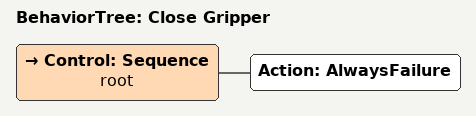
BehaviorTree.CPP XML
<?xml version="1.0" encoding="utf-8" ?>
<root BTCPP_format="4" main_tree_to_execute="Close Gripper">
  <BehaviorTree ID="Close Gripper">
    <Control ID="Sequence" name="root">
      <!--Not used in this config-->
      <Action ID="AlwaysFailure" />
    </Control>
  </BehaviorTree>
</root>
